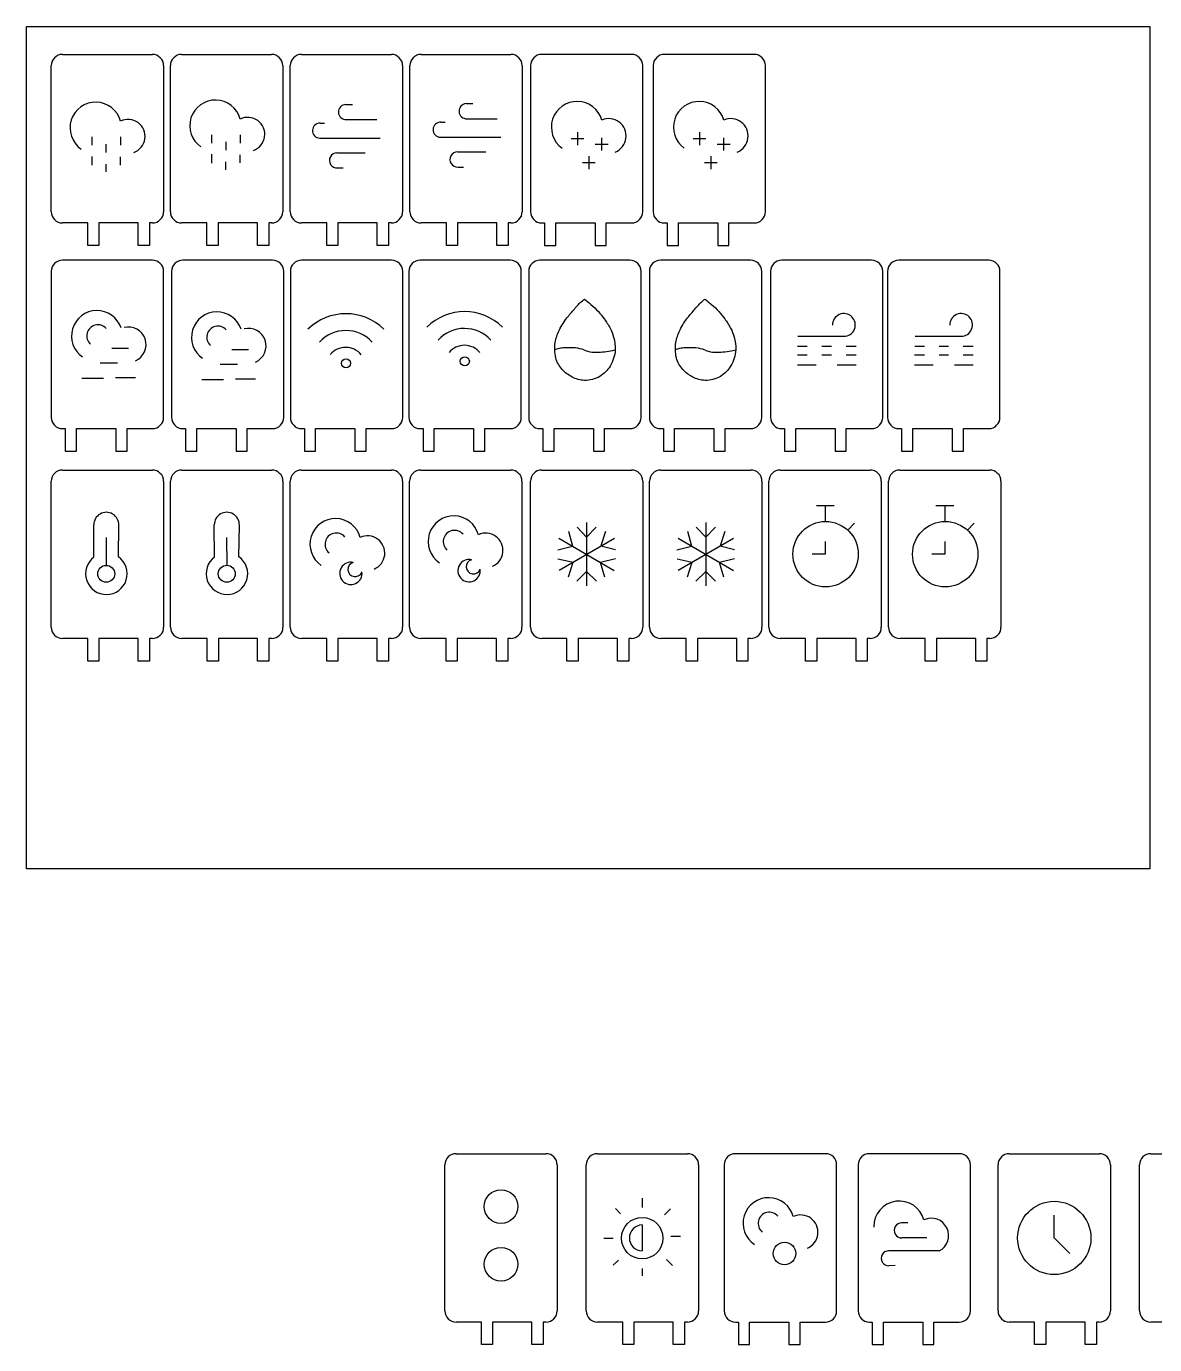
# Model space of a CAD drawing. Header units: millimetres. Extents: x 2133 to 4632, y 1065 to 2652.
# Drawn here: x 2831.2 to 3232.9, y 1065.4 to 1534.9 of the extents above; entities that cross this region are included whole.
import ezdxf

# ---------------------------------------------------------------- set-up
doc = ezdxf.new("R2010")
doc.units = ezdxf.units.MM
doc.layers.add('细实线', color=7, linetype='Continuous', lineweight=25)

msp = doc.modelspace()

# ---------------------------------------------------------------- linework, layer by layer
at = {"layer": '细实线'}
for p, q in [((2844.077, 1524.87), (2876.077, 1524.87)), ((2886.499, 1524.87), (2918.499, 1524.87)), ((2929.169, 1524.87), (2961.169, 1524.87)), ((2971.768, 1524.87), (3003.768, 1524.87)), ((3046.705, 1524.87), (3014.705, 1524.87)), ((3090.37, 1524.87), (3058.37, 1524.87)), ((2840.077, 1468.87), (2840.077, 1520.87)), ((2880.077, 1520.87), (2880.077, 1468.87)), ((2882.499, 1468.87), (2882.499, 1520.87)), ((2922.499, 1520.87), (2922.499, 1468.87)), ((2925.169, 1468.87), (2925.169, 1520.87)), ((2965.169, 1520.87), (2965.169, 1468.87)), ((2967.768, 1468.87), (2967.768, 1520.87)), ((3007.768, 1520.87), (3007.768, 1468.87)), ((3010.705, 1520.87), (3010.705, 1468.87)), ((3050.705, 1468.87), (3050.705, 1520.87)), ((3054.37, 1520.87), (3054.37, 1468.87)), ((3094.37, 1468.87), (3094.37, 1520.87)), ((2944.876, 1507.056), (2947.29, 1507.056)), ((2987.813, 1507.35), (2990.227, 1507.35)), ((2935.881, 1500.444), (2937.381, 1500.444)), ((2945.165, 1501.67), (2955.955, 1501.67)), ((2978.818, 1500.738), (2980.318, 1500.738)), ((2988.102, 1501.964), (2998.892, 1501.964)), ((2854.566, 1495.469), (2854.566, 1492.555)), ((2859.568, 1492.97), (2859.568, 1489.997)), ((2897.186, 1496.204), (2897.186, 1493.289)), ((2902.188, 1493.704), (2902.188, 1490.732)), ((2935.672, 1495.054), (2957.228, 1495.054)), ((2978.609, 1495.348), (3000.165, 1495.348)), ((3025.139, 1494.916), (3029.751, 1494.916)), ((3027.485, 1497.128), (3027.485, 1492.611)), ((3033.75, 1492.918), (3038.335, 1492.918)), ((3036.029, 1495.183), (3036.029, 1490.626)), ((3068.591, 1494.916), (3073.203, 1494.916)), ((3070.937, 1497.128), (3070.937, 1492.611)), ((3077.201, 1492.918), (3081.787, 1492.918)), ((3079.481, 1495.183), (3079.481, 1490.626)), ((2854.543, 1488.569), (2854.543, 1485.389)), ((2864.594, 1488.407), (2864.594, 1485.481)), ((2897.163, 1489.303), (2897.163, 1486.123)), ((2907.214, 1489.142), (2907.214, 1486.216)), ((2941.812, 1489.858), (2951.903, 1489.857)), ((2984.749, 1490.152), (2994.84, 1490.151)), ((3031.441, 1488.65), (3031.441, 1483.973)), ((3074.893, 1488.65), (3074.893, 1483.973)), ((2859.522, 1485.85), (2859.522, 1483.016)), ((2902.142, 1486.584), (2902.142, 1483.75)), ((2941.975, 1484.47), (2943.963, 1484.47)), ((2984.912, 1484.764), (2986.9, 1484.764)), ((3029.202, 1486.398), (3033.747, 1486.398)), ((3072.654, 1486.398), (3077.199, 1486.398)), ((2853.077, 1464.87), (2844.077, 1464.87)), ((2853.077, 1456.87), (2853.077, 1464.87)), ((2871.077, 1464.87), (2857.077, 1464.87)), ((2857.077, 1464.87), (2857.077, 1456.87)), ((2871.077, 1456.87), (2871.077, 1464.87)), ((2876.077, 1464.87), (2875.077, 1464.87)), ((2875.077, 1464.87), (2875.077, 1456.87)), ((2895.499, 1464.87), (2886.499, 1464.87)), ((2895.499, 1456.87), (2895.499, 1464.87)), ((2913.499, 1464.87), (2899.499, 1464.87)), ((2899.499, 1464.87), (2899.499, 1456.87)), ((2913.499, 1456.87), (2913.499, 1464.87)), ((2918.499, 1464.87), (2917.499, 1464.87)), ((2917.499, 1464.87), (2917.499, 1456.87)), ((2938.169, 1464.87), (2929.169, 1464.87)), ((2938.169, 1456.87), (2938.169, 1464.87)), ((2956.169, 1464.87), (2942.169, 1464.87)), ((2942.169, 1464.87), (2942.169, 1456.87)), ((2956.169, 1456.87), (2956.169, 1464.87)), ((2961.169, 1464.87), (2960.169, 1464.87)), ((2960.169, 1464.87), (2960.169, 1456.87)), ((2980.768, 1464.87), (2971.768, 1464.87)), ((2980.768, 1456.87), (2980.768, 1464.87)), ((2998.768, 1464.87), (2984.768, 1464.87)), ((2984.768, 1464.87), (2984.768, 1456.87)), ((2998.768, 1456.87), (2998.768, 1464.87)), ((3003.768, 1464.87), (3002.768, 1464.87)), ((3002.768, 1464.87), (3002.768, 1456.87)), ((3014.705, 1464.87), (3015.705, 1464.87)), ((3015.705, 1464.87), (3015.705, 1456.87)), ((3019.705, 1456.87), (3019.705, 1464.87)), ((3019.705, 1464.87), (3033.705, 1464.87)), ((3033.705, 1464.87), (3033.705, 1456.87)), ((3037.705, 1456.87), (3037.705, 1464.87)), ((3037.705, 1464.87), (3046.705, 1464.87)), ((3058.37, 1464.87), (3059.37, 1464.87)), ((3059.37, 1464.87), (3059.37, 1456.87)), ((3063.37, 1456.87), (3063.37, 1464.87)), ((3063.37, 1464.87), (3077.37, 1464.87)), ((3077.37, 1464.87), (3077.37, 1456.87)), ((3081.37, 1456.87), (3081.37, 1464.87)), ((3081.37, 1464.87), (3090.37, 1464.87)), ((2857.077, 1456.87), (2853.077, 1456.87)), ((2875.077, 1456.87), (2871.077, 1456.87)), ((2899.499, 1456.87), (2895.499, 1456.87)), ((2917.499, 1456.87), (2913.499, 1456.87)), ((2942.169, 1456.87), (2938.169, 1456.87)), ((2960.169, 1456.87), (2956.169, 1456.87)), ((2984.768, 1456.87), (2980.768, 1456.87)), ((3002.768, 1456.87), (2998.768, 1456.87)), ((3015.705, 1456.87), (3019.705, 1456.87)), ((3033.705, 1456.87), (3037.705, 1456.87)), ((3059.37, 1456.87), (3063.37, 1456.87)), ((3077.37, 1456.87), (3081.37, 1456.87)), ((2876.077, 1451.62), (2844.077, 1451.62)), ((2918.887, 1451.62), (2886.887, 1451.62)), ((2961.221, 1451.62), (2929.221, 1451.62)), ((3003.452, 1451.62), (2971.452, 1451.62)), ((3046.092, 1451.62), (3014.092, 1451.62)), ((3089.03, 1451.62), (3057.03, 1451.62)), ((3132.154, 1451.62), (3100.154, 1451.62)), ((3173.867, 1451.62), (3141.867, 1451.62)), ((2840.077, 1447.62), (2840.077, 1395.62)), ((2880.077, 1395.62), (2880.077, 1447.62)), ((2882.887, 1447.62), (2882.887, 1395.62)), ((2922.887, 1395.62), (2922.887, 1447.62)), ((2925.221, 1447.62), (2925.221, 1395.62)), ((2965.221, 1395.62), (2965.221, 1447.62)), ((2967.452, 1447.62), (2967.452, 1395.62)), ((3007.452, 1395.62), (3007.452, 1447.62)), ((3010.092, 1447.62), (3010.092, 1395.62)), ((3050.092, 1395.62), (3050.092, 1447.62)), ((3053.03, 1447.62), (3053.03, 1395.62)), ((3093.03, 1395.62), (3093.03, 1447.62)), ((3096.154, 1447.62), (3096.154, 1395.62)), ((3136.154, 1395.62), (3136.154, 1447.62)), ((3137.867, 1447.62), (3137.867, 1395.62)), ((3177.867, 1395.62), (3177.867, 1447.62)), ((3105.915, 1424.49), (3122.318, 1424.49)), ((3147.628, 1424.49), (3164.031, 1424.49)), ((2861.661, 1420.291), (2867.583, 1420.291)), ((2904.388, 1419.824), (2910.31, 1419.824)), ((3105.754, 1417.928), (3109.261, 1417.928)), ((3105.8, 1420.982), (3109.261, 1420.982)), ((3114.453, 1420.982), (3117.855, 1420.982)), ((3114.453, 1417.928), (3117.855, 1417.928)), ((3123.107, 1420.982), (3126.614, 1420.982)), ((3123.107, 1417.928), (3126.614, 1417.928)), ((3147.467, 1417.928), (3150.974, 1417.928)), ((3147.512, 1420.982), (3150.974, 1420.982)), ((3156.166, 1420.982), (3159.567, 1420.982)), ((3156.166, 1417.928), (3159.567, 1417.928)), ((3164.82, 1420.982), (3168.327, 1420.982)), ((3164.82, 1417.928), (3168.327, 1417.928)), ((2857.53, 1415.014), (2863.635, 1415.014)), ((2900.257, 1414.547), (2906.362, 1414.547)), ((3105.754, 1414.358), (3112.375, 1414.358)), ((3119.96, 1414.358), (3126.658, 1414.358)), ((3147.467, 1414.358), (3154.088, 1414.358)), ((3161.673, 1414.358), (3168.37, 1414.358)), ((2850.965, 1409.6), (2858.658, 1409.6)), ((2862.992, 1409.783), (2870.108, 1409.783)), ((2893.693, 1409.133), (2901.385, 1409.133)), ((2905.72, 1409.317), (2912.835, 1409.317)), ((2844.077, 1391.62), (2845.077, 1391.62)), ((2845.077, 1391.62), (2845.077, 1383.62)), ((2849.077, 1383.62), (2849.077, 1391.62)), ((2849.077, 1391.62), (2863.077, 1391.62)), ((2863.077, 1391.62), (2863.077, 1383.62)), ((2867.077, 1383.62), (2867.077, 1391.62)), ((2867.077, 1391.62), (2876.077, 1391.62)), ((2886.887, 1391.62), (2887.887, 1391.62)), ((2887.887, 1391.62), (2887.887, 1383.62)), ((2891.887, 1383.62), (2891.887, 1391.62)), ((2891.887, 1391.62), (2905.887, 1391.62)), ((2905.887, 1391.62), (2905.887, 1383.62)), ((2909.887, 1383.62), (2909.887, 1391.62)), ((2909.887, 1391.62), (2918.887, 1391.62)), ((2929.221, 1391.62), (2930.221, 1391.62)), ((2930.221, 1391.62), (2930.221, 1383.62)), ((2934.221, 1383.62), (2934.221, 1391.62)), ((2934.221, 1391.62), (2948.221, 1391.62)), ((2948.221, 1391.62), (2948.221, 1383.62)), ((2952.221, 1383.62), (2952.221, 1391.62)), ((2952.221, 1391.62), (2961.221, 1391.62)), ((2971.452, 1391.62), (2972.452, 1391.62)), ((2972.452, 1391.62), (2972.452, 1383.62)), ((2976.452, 1383.62), (2976.452, 1391.62)), ((2976.452, 1391.62), (2990.452, 1391.62)), ((2990.452, 1391.62), (2990.452, 1383.62)), ((2994.452, 1383.62), (2994.452, 1391.62)), ((2994.452, 1391.62), (3003.452, 1391.62)), ((3014.092, 1391.62), (3015.092, 1391.62)), ((3015.092, 1391.62), (3015.092, 1383.62)), ((3019.092, 1383.62), (3019.092, 1391.62)), ((3019.092, 1391.62), (3033.092, 1391.62)), ((3033.092, 1391.62), (3033.092, 1383.62)), ((3037.092, 1383.62), (3037.092, 1391.62)), ((3037.092, 1391.62), (3046.092, 1391.62)), ((3057.03, 1391.62), (3058.03, 1391.62)), ((3058.03, 1391.62), (3058.03, 1383.62)), ((3062.03, 1383.62), (3062.03, 1391.62)), ((3062.03, 1391.62), (3076.03, 1391.62)), ((3076.03, 1391.62), (3076.03, 1383.62)), ((3080.03, 1383.62), (3080.03, 1391.62)), ((3080.03, 1391.62), (3089.03, 1391.62)), ((3100.154, 1391.62), (3101.154, 1391.62)), ((3101.154, 1391.62), (3101.154, 1383.62)), ((3105.154, 1383.62), (3105.154, 1391.62)), ((3105.154, 1391.62), (3119.154, 1391.62)), ((3119.154, 1391.62), (3119.154, 1383.62)), ((3123.154, 1383.62), (3123.154, 1391.62)), ((3123.154, 1391.62), (3132.154, 1391.62)), ((3141.867, 1391.62), (3142.867, 1391.62)), ((3142.867, 1391.62), (3142.867, 1383.62)), ((3146.867, 1383.62), (3146.867, 1391.62)), ((3146.867, 1391.62), (3160.867, 1391.62)), ((3160.867, 1391.62), (3160.867, 1383.62)), ((3164.867, 1383.62), (3164.867, 1391.62)), ((3164.867, 1391.62), (3173.867, 1391.62)), ((2845.077, 1383.62), (2849.077, 1383.62)), ((2863.077, 1383.62), (2867.077, 1383.62)), ((2887.887, 1383.62), (2891.887, 1383.62)), ((2905.887, 1383.62), (2909.887, 1383.62)), ((2930.221, 1383.62), (2934.221, 1383.62)), ((2948.221, 1383.62), (2952.221, 1383.62)), ((2972.452, 1383.62), (2976.452, 1383.62)), ((2990.452, 1383.62), (2994.452, 1383.62)), ((3015.092, 1383.62), (3019.092, 1383.62)), ((3033.092, 1383.62), (3037.092, 1383.62)), ((3058.03, 1383.62), (3062.03, 1383.62)), ((3076.03, 1383.62), (3080.03, 1383.62)), ((3101.154, 1383.62), (3105.154, 1383.62)), ((3119.154, 1383.62), (3123.154, 1383.62)), ((3142.867, 1383.62), (3146.867, 1383.62)), ((3160.867, 1383.62), (3164.867, 1383.62)), ((2844.077, 1376.868), (2876.077, 1376.868)), ((2886.569, 1376.868), (2918.569, 1376.868)), ((2929.169, 1376.868), (2961.169, 1376.868)), ((2971.662, 1376.868), (3003.662, 1376.868)), ((3014.705, 1376.868), (3046.705, 1376.868)), ((3057.127, 1376.868), (3089.127, 1376.868)), ((3099.62, 1376.868), (3131.62, 1376.868)), ((3142.219, 1376.868), (3174.219, 1376.868)), ((2840.077, 1320.868), (2840.077, 1372.868)), ((2880.077, 1372.868), (2880.077, 1320.868)), ((2882.569, 1320.868), (2882.569, 1372.868)), ((2922.569, 1372.868), (2922.569, 1320.868)), ((2925.169, 1320.868), (2925.169, 1372.868)), ((2965.169, 1372.868), (2965.169, 1320.868)), ((2967.662, 1320.868), (2967.662, 1372.868)), ((3007.662, 1372.868), (3007.662, 1320.868)), ((3010.705, 1320.868), (3010.705, 1372.868)), ((3050.705, 1372.868), (3050.705, 1320.868)), ((3053.127, 1320.868), (3053.127, 1372.868)), ((3093.127, 1372.868), (3093.127, 1320.868)), ((3095.62, 1320.868), (3095.62, 1372.868)), ((3135.62, 1372.868), (3135.62, 1320.868)), ((3138.219, 1320.868), (3138.219, 1372.868)), ((3178.219, 1372.868), (3178.219, 1320.868)), ((3112.494, 1364.259), (3118.869, 1364.259)), ((3115.682, 1364.259), (3115.684, 1358.55)), ((3155.093, 1364.259), (3161.468, 1364.259)), ((3158.281, 1364.259), (3158.283, 1358.55)), ((2855.289, 1345.865), (2855.204, 1357.301)), ((2864.002, 1345.972), (2864.156, 1357.274)), ((2898.203, 1345.878), (2898.118, 1357.314)), ((2906.915, 1345.985), (2907.069, 1357.286)), ((3030.705, 1358.14), (3030.705, 1335.596)), ((3073.127, 1358.14), (3073.127, 1335.596)), ((3126.046, 1357.927), (3123.662, 1355.483)), ((3168.646, 1357.927), (3166.262, 1355.483)), ((2859.744, 1342.934), (2859.709, 1352.859)), ((2902.657, 1342.946), (2902.622, 1352.871)), ((3020.863, 1352.614), (3040.521, 1341.141)), ((3020.889, 1341.243), (3040.598, 1352.588)), ((3024.241, 1355.051), (3025.651, 1349.82)), ((3027.28, 1356.523), (3030.705, 1353.023)), ((3034.131, 1356.523), (3030.705, 1353.023)), ((3037.455, 1354.945), (3035.817, 1349.836)), ((3063.285, 1352.614), (3082.943, 1341.141)), ((3063.311, 1341.243), (3083.02, 1352.588)), ((3066.663, 1355.051), (3068.073, 1349.82)), ((3069.702, 1356.523), (3073.127, 1353.023)), ((3076.553, 1356.523), (3073.127, 1353.023)), ((3079.877, 1354.945), (3078.238, 1349.836)), ((3020.403, 1348.475), (3025.651, 1349.82)), ((3035.817, 1349.836), (3040.964, 1348.53)), ((3062.825, 1348.475), (3068.073, 1349.82)), ((3078.238, 1349.836), (3083.385, 1348.53)), ((3115.62, 1351.452), (3115.62, 1346.868)), ((3158.219, 1351.452), (3158.219, 1346.868)), ((3020.48, 1345.306), (3025.853, 1344.101)), ((3024.197, 1338.849), (3025.853, 1344.101)), ((3040.963, 1345.288), (3035.646, 1343.987)), ((3037.128, 1338.717), (3035.646, 1343.987)), ((3062.902, 1345.306), (3068.275, 1344.101)), ((3066.618, 1338.849), (3068.275, 1344.101)), ((3083.385, 1345.288), (3078.068, 1343.987)), ((3079.55, 1338.717), (3078.068, 1343.987)), ((3115.62, 1346.868), (3111.054, 1346.868)), ((3158.219, 1346.868), (3153.654, 1346.868)), ((3027.193, 1337.259), (3030.705, 1340.754)), ((3034.217, 1337.259), (3030.705, 1340.754)), ((3069.615, 1337.259), (3073.127, 1340.754)), ((3076.639, 1337.259), (3073.127, 1340.754)), ((2853.077, 1316.868), (2844.077, 1316.868)), ((2853.077, 1308.868), (2853.077, 1316.868)), ((2871.077, 1316.868), (2857.077, 1316.868)), ((2857.077, 1316.868), (2857.077, 1308.868)), ((2871.077, 1308.868), (2871.077, 1316.868)), ((2876.077, 1316.868), (2875.077, 1316.868)), ((2875.077, 1316.868), (2875.077, 1308.868)), ((2895.569, 1316.868), (2886.569, 1316.868)), ((2895.569, 1308.868), (2895.569, 1316.868)), ((2913.569, 1316.868), (2899.569, 1316.868)), ((2899.569, 1316.868), (2899.569, 1308.868)), ((2913.569, 1308.868), (2913.569, 1316.868)), ((2918.569, 1316.868), (2917.569, 1316.868)), ((2917.569, 1316.868), (2917.569, 1308.868)), ((2938.169, 1316.868), (2929.169, 1316.868)), ((2938.169, 1308.868), (2938.169, 1316.868)), ((2956.169, 1316.868), (2942.169, 1316.868)), ((2942.169, 1316.868), (2942.169, 1308.868)), ((2956.169, 1308.868), (2956.169, 1316.868)), ((2961.169, 1316.868), (2960.169, 1316.868)), ((2960.169, 1316.868), (2960.169, 1308.868)), ((2980.662, 1316.868), (2971.662, 1316.868)), ((2980.662, 1308.868), (2980.662, 1316.868)), ((2998.662, 1316.868), (2984.662, 1316.868)), ((2984.662, 1316.868), (2984.662, 1308.868)), ((2998.662, 1308.868), (2998.662, 1316.868)), ((3003.662, 1316.868), (3002.662, 1316.868)), ((3002.662, 1316.868), (3002.662, 1308.868)), ((3023.705, 1316.868), (3014.705, 1316.868)), ((3023.705, 1308.868), (3023.705, 1316.868)), ((3041.705, 1316.868), (3027.705, 1316.868)), ((3027.705, 1316.868), (3027.705, 1308.868)), ((3041.705, 1308.868), (3041.705, 1316.868)), ((3046.705, 1316.868), (3045.705, 1316.868)), ((3045.705, 1316.868), (3045.705, 1308.868)), ((3066.127, 1316.868), (3057.127, 1316.868)), ((3066.127, 1308.868), (3066.127, 1316.868)), ((3084.127, 1316.868), (3070.127, 1316.868)), ((3070.127, 1316.868), (3070.127, 1308.868)), ((3084.127, 1308.868), (3084.127, 1316.868)), ((3089.127, 1316.868), (3088.127, 1316.868)), ((3088.127, 1316.868), (3088.127, 1308.868)), ((3108.62, 1316.868), (3099.62, 1316.868)), ((3108.62, 1308.868), (3108.62, 1316.868)), ((3126.62, 1316.868), (3112.62, 1316.868)), ((3112.62, 1316.868), (3112.62, 1308.868)), ((3126.62, 1308.868), (3126.62, 1316.868)), ((3131.62, 1316.868), (3130.62, 1316.868)), ((3130.62, 1316.868), (3130.62, 1308.868)), ((3151.219, 1316.868), (3142.219, 1316.868)), ((3151.219, 1308.868), (3151.219, 1316.868)), ((3169.219, 1316.868), (3155.219, 1316.868)), ((3155.219, 1316.868), (3155.219, 1308.868)), ((3169.219, 1308.868), (3169.219, 1316.868)), ((3174.219, 1316.868), (3173.219, 1316.868)), ((3173.219, 1316.868), (3173.219, 1308.868)), ((2857.077, 1308.868), (2853.077, 1308.868)), ((2875.077, 1308.868), (2871.077, 1308.868)), ((2899.569, 1308.868), (2895.569, 1308.868)), ((2917.569, 1308.868), (2913.569, 1308.868)), ((2942.169, 1308.868), (2938.169, 1308.868)), ((2960.169, 1308.868), (2956.169, 1308.868)), ((2984.662, 1308.868), (2980.662, 1308.868)), ((3002.662, 1308.868), (2998.662, 1308.868)), ((3027.705, 1308.868), (3023.705, 1308.868)), ((3045.705, 1308.868), (3041.705, 1308.868)), ((3070.127, 1308.868), (3066.127, 1308.868)), ((3088.127, 1308.868), (3084.127, 1308.868)), ((3112.62, 1308.868), (3108.62, 1308.868)), ((3130.62, 1308.868), (3126.62, 1308.868)), ((3155.219, 1308.868), (3151.219, 1308.868)), ((3173.219, 1308.868), (3169.219, 1308.868)), ((2984.232, 1133.425), (3016.232, 1133.425)), ((3034.557, 1133.425), (3066.557, 1133.425)), ((3115.725, 1133.425), (3083.725, 1133.425)), ((3163.37, 1133.425), (3131.37, 1133.425)), ((3181.204, 1133.425), (3213.204, 1133.425)), ((3231.605, 1133.425), (3263.605, 1133.425)), ((2980.232, 1077.425), (2980.232, 1129.425)), ((3020.232, 1129.425), (3020.232, 1077.425)), ((3030.557, 1077.425), (3030.557, 1129.425)), ((3070.557, 1129.425), (3070.557, 1077.425)), ((3079.725, 1129.425), (3079.725, 1077.425)), ((3119.725, 1077.425), (3119.725, 1129.425)), ((3127.37, 1129.425), (3127.37, 1077.425)), ((3167.37, 1077.425), (3167.37, 1129.425)), ((3177.204, 1077.425), (3177.204, 1129.425)), ((3217.204, 1129.425), (3217.204, 1077.425)), ((3227.605, 1077.425), (3227.605, 1129.425)), ((3050.51, 1117.547), (3050.51, 1114.314)), ((3040.926, 1113.944), (3042.812, 1112.057)), ((3060.581, 1113.8), (3058.474, 1111.693)), ((3050.465, 1108.039), (3050.457, 1098.785)), ((3145.085, 1108.801), (3142.807, 1108.801)), ((3197.204, 1103.412), (3197.204, 1111.532)), ((3036.883, 1103.387), (3040.167, 1103.387)), ((3060.728, 1104.077), (3064.159, 1104.077)), ((3151.844, 1103.447), (3142.896, 1103.403)), ((3197.204, 1103.412), (3202.779, 1097.836)), ((3156.244, 1098.794), (3138.242, 1098.851)), ((3040.193, 1093.705), (3042.03, 1095.542)), ((3059.183, 1095.762), (3061.29, 1093.656)), ((3050.436, 1092.578), (3050.436, 1089.884)), ((3140.535, 1093.567), (3138.296, 1093.515)), ((2993.232, 1073.425), (2984.232, 1073.425)), ((2993.232, 1065.425), (2993.232, 1073.425)), ((3011.232, 1073.425), (2997.232, 1073.425)), ((2997.232, 1073.425), (2997.232, 1065.425)), ((3011.232, 1065.425), (3011.232, 1073.425)), ((3016.232, 1073.425), (3015.232, 1073.425)), ((3015.232, 1073.425), (3015.232, 1065.425)), ((3043.557, 1073.425), (3034.557, 1073.425)), ((3043.557, 1065.425), (3043.557, 1073.425)), ((3061.557, 1073.425), (3047.557, 1073.425)), ((3047.557, 1073.425), (3047.557, 1065.425)), ((3061.557, 1065.425), (3061.557, 1073.425)), ((3066.557, 1073.425), (3065.557, 1073.425)), ((3065.557, 1073.425), (3065.557, 1065.425)), ((3083.725, 1073.425), (3084.725, 1073.425)), ((3084.725, 1073.425), (3084.725, 1065.425)), ((3088.725, 1065.425), (3088.725, 1073.425)), ((3088.725, 1073.425), (3102.725, 1073.425)), ((3102.725, 1073.425), (3102.725, 1065.425)), ((3106.725, 1065.425), (3106.725, 1073.425)), ((3106.725, 1073.425), (3115.725, 1073.425)), ((3131.37, 1073.425), (3132.37, 1073.425)), ((3132.37, 1073.425), (3132.37, 1065.425)), ((3136.37, 1065.425), (3136.37, 1073.425)), ((3136.37, 1073.425), (3150.37, 1073.425)), ((3150.37, 1073.425), (3150.37, 1065.425)), ((3154.37, 1065.425), (3154.37, 1073.425)), ((3154.37, 1073.425), (3163.37, 1073.425)), ((3190.204, 1073.425), (3181.204, 1073.425)), ((3190.204, 1065.425), (3190.204, 1073.425)), ((3208.204, 1073.425), (3194.204, 1073.425)), ((3194.204, 1073.425), (3194.204, 1065.425)), ((3208.204, 1065.425), (3208.204, 1073.425)), ((3213.204, 1073.425), (3212.204, 1073.425)), ((3212.204, 1073.425), (3212.204, 1065.425)), ((3240.605, 1073.425), (3231.605, 1073.425)), ((2997.232, 1065.425), (2993.232, 1065.425)), ((3015.232, 1065.425), (3011.232, 1065.425)), ((3047.557, 1065.425), (3043.557, 1065.425)), ((3065.557, 1065.425), (3061.557, 1065.425)), ((3084.725, 1065.425), (3088.725, 1065.425)), ((3102.725, 1065.425), (3106.725, 1065.425)), ((3132.37, 1065.425), (3136.37, 1065.425)), ((3150.37, 1065.425), (3154.37, 1065.425)), ((3194.204, 1065.425), (3190.204, 1065.425)), ((3212.204, 1065.425), (3208.204, 1065.425))]:
    msp.add_line(p, q, dxfattribs=at)
msp.add_lwpolyline([(2831.219, 1534.863), (3231.219, 1534.863), (3231.219, 1234.863), (2831.219, 1234.863)], close=True, dxfattribs=at)
for centre, radius in [((2945.057, 1414.882), 1.616), ((2987.322, 1415.61), 1.616), ((3115.784, 1346.9), 11.651), ((3158.383, 1346.9), 11.651), ((2859.656, 1339.929), 3.006), ((2902.569, 1339.942), 3.006), ((3000.232, 1114.605), 6), ((3197.204, 1103.412), 13.051), ((3050.484, 1103.336), 7.378), ((3000.232, 1094.057), 6), ((3101.134, 1097.864), 3.998)]:
    msp.add_circle(centre, radius, dxfattribs=at)
for centre, radius, start, end in [((2844.077, 1520.87), 4, 90, 180), ((2876.077, 1520.87), 4, 0, 90), ((2886.499, 1520.87), 4, 90, 180), ((2918.499, 1520.87), 4, 0, 90), ((2929.169, 1520.87), 4, 90, 180), ((2961.169, 1520.87), 4, 0, 90), ((2971.768, 1520.87), 4, 90, 180), ((3003.768, 1520.87), 4, 0, 90), ((3014.705, 1520.87), 4, 90, 180), ((3046.705, 1520.87), 4, 0, 90), ((3058.37, 1520.87), 4, 90, 180), ((3090.37, 1520.87), 4, 0, 90), ((2855.904, 1498.739), 9.141, 14.98579, 235.79008), ((2898.524, 1499.474), 9.141, 14.98579, 235.79008), ((2945.021, 1504.363), 2.697, 93.09215, 273.04637), ((2987.958, 1504.657), 2.697, 93.09215, 273.04637), ((3027.306, 1498.96), 9.165, 16.14834, 234.61217), ((3070.758, 1498.96), 9.165, 16.14834, 234.61217), ((2910.05, 1496.402), 6.067, 289.33309, 116.37754), ((2867.43, 1495.668), 6.067, 289.33309, 116.37754), ((2935.795, 1497.748), 2.697, 88.16431, 267.38621), ((2978.732, 1498.042), 2.697, 88.16431, 267.38621), ((3038.564, 1495.838), 6.18, 292.2304, 113.40446), ((3082.016, 1495.838), 6.18, 292.2304, 113.40446), ((2941.811, 1487.161), 2.697, 89.99404, 273.48121), ((2984.748, 1487.455), 2.697, 89.99404, 273.48121), ((2844.077, 1468.87), 4, 180, 270), ((2876.077, 1468.87), 4, 270, 0), ((2886.499, 1468.87), 4, 180, 270), ((2918.499, 1468.87), 4, 270, 0), ((2929.169, 1468.87), 4, 180, 270), ((2961.169, 1468.87), 4, 270, 0), ((2971.768, 1468.87), 4, 180, 270), ((3003.768, 1468.87), 4, 270, 0), ((3014.705, 1468.87), 4, 180, 270), ((3046.705, 1468.87), 4, 270, 0), ((3058.37, 1468.87), 4, 180, 270), ((3090.37, 1468.87), 4, 270, 0), ((2844.077, 1447.62), 4, 90, 180), ((2876.077, 1447.62), 4, 0, 90), ((2886.887, 1447.62), 4, 90, 180), ((2918.887, 1447.62), 4, 0, 90), ((2929.221, 1447.62), 4, 90, 180), ((2961.221, 1447.62), 4, 0, 90), ((2971.452, 1447.62), 4, 90, 180), ((3003.452, 1447.62), 4, 0, 90), ((3014.092, 1447.62), 4, 90, 180), ((3046.092, 1447.62), 4, 0, 90), ((3057.03, 1447.62), 4, 90, 180), ((3089.03, 1447.62), 4, 0, 90), ((3100.154, 1447.62), 4, 90, 180), ((3132.154, 1447.62), 4, 0, 90), ((3141.867, 1447.62), 4, 90, 180), ((3173.867, 1447.62), 4, 0, 90), ((2856.359, 1424.604), 9.063, 18.71802, 235.61331), ((2899.086, 1424.137), 9.063, 18.71802, 235.61331), ((2945.003, 1413.327), 19.215, 45.27849, 134.72296), ((2987.268, 1414.055), 19.215, 45.27849, 134.72296), ((3122.315, 1428.542), 4.051, 269.95556, 181.86869), ((3164.028, 1428.542), 4.051, 269.95556, 181.86869), ((2856.713, 1424.632), 3.977, 41.82376, 228.40646), ((2867.617, 1421.557), 6.239, 292.85881, 104.66995), ((2899.441, 1424.165), 3.977, 41.82376, 228.40646), ((2910.344, 1421.091), 6.239, 292.85881, 104.66995), ((2987.202, 1414.57), 12.713, 42.0375, 137.66479), ((2944.937, 1413.842), 12.713, 42.0375, 137.66479), ((2944.905, 1413.413), 7.146, 39.37888, 139.94851), ((2987.17, 1414.141), 7.146, 39.37888, 139.94851), ((2844.077, 1395.62), 4, 180, 270), ((2876.077, 1395.62), 4, 270, 0), ((2886.887, 1395.62), 4, 180, 270), ((2918.887, 1395.62), 4, 270, 0), ((2929.221, 1395.62), 4, 180, 270), ((2961.221, 1395.62), 4, 270, 0), ((2971.452, 1395.62), 4, 180, 270), ((3003.452, 1395.62), 4, 270, 0), ((3014.092, 1395.62), 4, 180, 270), ((3046.092, 1395.62), 4, 270, 0), ((3057.03, 1395.62), 4, 180, 270), ((3089.03, 1395.62), 4, 270, 0), ((3100.154, 1395.62), 4, 180, 270), ((3132.154, 1395.62), 4, 270, 0), ((3141.867, 1395.62), 4, 180, 270), ((3173.867, 1395.62), 4, 270, 0), ((2844.077, 1372.868), 4, 90, 180), ((2876.077, 1372.868), 4, 0, 90), ((2886.569, 1372.868), 4, 90, 180), ((2918.569, 1372.868), 4, 0, 90), ((2929.169, 1372.868), 4, 90, 180), ((2961.169, 1372.868), 4, 0, 90), ((2971.662, 1372.868), 4, 90, 180), ((3003.662, 1372.868), 4, 0, 90), ((3014.705, 1372.868), 4, 90, 180), ((3046.705, 1372.868), 4, 0, 90), ((3057.127, 1372.868), 4, 90, 180), ((3089.127, 1372.868), 4, 0, 90), ((3099.62, 1372.868), 4, 90, 180), ((3131.62, 1372.868), 4, 0, 90), ((3142.219, 1372.868), 4, 90, 180), ((3174.219, 1372.868), 4, 0, 90), ((2859.68, 1357.335), 4.476, 359.2199, 180.4259), ((2902.594, 1357.347), 4.476, 359.2199, 180.4259), ((2941.289, 1350.487), 9.108, 15.2554, 236.30418), ((2983.378, 1351.449), 9.108, 15.2554, 236.30418), ((2941.563, 1350.442), 3.998, 40.23433, 229.87907), ((2952.675, 1347.302), 6.158, 292.85682, 114.96642), ((2983.652, 1351.404), 3.998, 40.23433, 229.87907), ((2994.765, 1348.263), 6.158, 292.85682, 114.96642), ((2859.719, 1339.942), 7.397, 126.78959, 54.61992), ((2902.633, 1339.954), 7.397, 126.78959, 54.61992), ((2946.754, 1340.071), 3.977, 77.25982, 7.77997), ((2948.272, 1341.462), 2.569, 104.43839, 340.6014), ((2988.844, 1341.032), 3.977, 77.25982, 7.77997), ((2990.361, 1342.424), 2.569, 104.43839, 340.6014), ((2844.077, 1320.868), 4, 180, 270), ((2876.077, 1320.868), 4, 270, 0), ((2886.569, 1320.868), 4, 180, 270), ((2918.569, 1320.868), 4, 270, 0), ((2929.169, 1320.868), 4, 180, 270), ((2961.169, 1320.868), 4, 270, 0), ((2971.662, 1320.868), 4, 180, 270), ((3003.662, 1320.868), 4, 270, 0), ((3014.705, 1320.868), 4, 180, 270), ((3046.705, 1320.868), 4, 270, 0), ((3057.127, 1320.868), 4, 180, 270), ((3089.127, 1320.868), 4, 270, 0), ((3099.62, 1320.868), 4, 180, 270), ((3131.62, 1320.868), 4, 270, 0), ((3142.219, 1320.868), 4, 180, 270), ((3174.219, 1320.868), 4, 270, 0), ((2984.232, 1129.425), 4, 90, 180), ((3016.232, 1129.425), 4, 0, 90), ((3034.557, 1129.425), 4, 90, 180), ((3066.557, 1129.425), 4, 0, 90), ((3083.725, 1129.425), 4, 90, 180), ((3115.725, 1129.425), 4, 0, 90), ((3131.37, 1129.425), 4, 90, 180), ((3163.37, 1129.425), 4, 0, 90), ((3181.204, 1129.425), 4, 90, 180), ((3213.204, 1129.425), 4, 0, 90), ((3231.605, 1129.425), 4, 90, 180), ((3095.509, 1108.63), 9.108, 15.2554, 236.30418), ((3095.783, 1108.584), 3.998, 40.23433, 229.87907), ((3142.032, 1107.451), 9.108, 15.2554, 180.94971), ((3050.557, 1103.412), 4.628, 91.1395, 268.76764), ((3106.896, 1105.444), 6.158, 292.85682, 114.96642), ((3142.883, 1106.102), 2.7, 88.40435, 270.29046), ((3153.419, 1104.265), 6.158, 297.31272, 114.96642), ((3138.233, 1096.183), 2.669, 89.81683, 271.33908), ((2984.232, 1077.425), 4, 180, 270), ((3016.232, 1077.425), 4, 270, 0), ((3034.557, 1077.425), 4, 180, 270), ((3066.557, 1077.425), 4, 270, 0), ((3083.725, 1077.425), 4, 180, 270), ((3115.725, 1077.425), 4, 270, 0), ((3131.37, 1077.425), 4, 180, 270), ((3163.37, 1077.425), 4, 270, 0), ((3181.204, 1077.425), 4, 180, 270), ((3213.204, 1077.425), 4, 270, 0), ((3231.605, 1077.425), 4, 180, 270)]:
    msp.add_arc(centre, radius, start, end, dxfattribs=at)
for points in [[(2864.686, 1495.469), (2864.686, 1492.578)], [(2907.306, 1496.204), (2907.306, 1493.312)], [(3029.929, 1437.75), (3028.455, 1436.484), (3025.656, 1433.407), (3023.047, 1430.195), (3020.478, 1425.524), (3019.368, 1421.169), (3019.368, 1419.772), (3019.742, 1416.74), (3022.016, 1412.679), (3025.531, 1409.985), (3029.929, 1408.807), (3035.383, 1410.217), (3039.035, 1413.868), (3040.877, 1419.68), (3040.309, 1424.167), (3039.025, 1427.419), (3036.962, 1430.68), (3034.869, 1433.277), (3032.241, 1435.854), (3029.929, 1437.75)], [(3072.866, 1437.75), (3071.392, 1436.484), (3068.593, 1433.407), (3065.984, 1430.195), (3063.416, 1425.524), (3062.305, 1421.169), (3062.305, 1419.772), (3062.68, 1416.74), (3064.953, 1412.679), (3068.469, 1409.985), (3072.866, 1408.807), (3078.321, 1410.217), (3081.972, 1413.868), (3083.814, 1419.68), (3083.246, 1424.167), (3081.962, 1427.419), (3079.899, 1430.68), (3077.806, 1433.277), (3075.178, 1435.854), (3072.866, 1437.75)], [(3019.368, 1419.772), (3021.007, 1420.231), (3022.83, 1420.545), (3023.735, 1420.545), (3025.912, 1420.545), (3028.968, 1419.982), (3031.119, 1419.182), (3034.162, 1418.789), (3037.021, 1418.998), (3039.985, 1419.457), (3040.877, 1419.68)], [(3062.305, 1419.772), (3063.944, 1420.231), (3065.767, 1420.545), (3066.672, 1420.545), (3068.85, 1420.545), (3071.906, 1419.982), (3074.056, 1419.182), (3077.099, 1418.789), (3079.958, 1418.998), (3082.923, 1419.457), (3083.814, 1419.68)]]:
    msp.add_spline(points, degree=3, dxfattribs=at)

doc.saveas('drawing.dxf')
